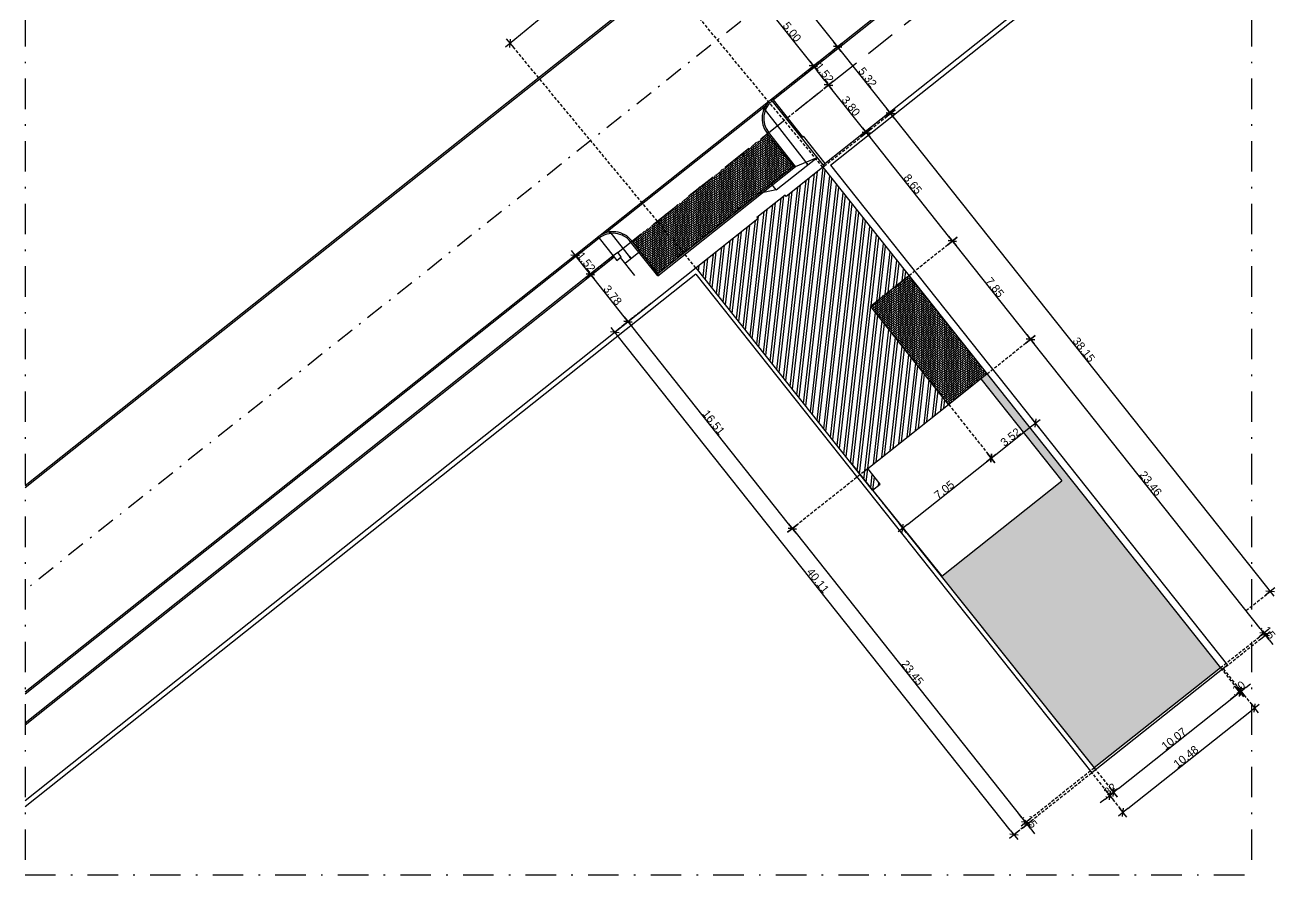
# Model space of a CAD drawing. Header units: millimetres. Extents: x 1974 to 2225, y 1614 to 1800.
# Drawn here: x 2147.1 to 2225.4, y 1691.6 to 1744.7 of the extents above; entities that cross this region are included whole.
import ezdxf

# ---------------------------------------------------------------- set-up
doc = ezdxf.new("R2010")
doc.units = ezdxf.units.MM
doc.header["$LTSCALE"] = 0.03
doc.header["$PDMODE"] = 34
doc.linetypes.add('DASHDOT', pattern=[25.4, 12.7, -6.35, 0, -6.35])
doc.linetypes.add('HIDDEN', pattern=[9.525, 6.35, -3.175])
for name, color, linetype in [('COTA', 250, 'Continuous'), ('PL1', 1, 'Continuous'), ('PL2', 2, 'Continuous'), ('PL250', 250, 'Continuous'), ('PL251', 251, 'Continuous'), ('PL5', 5, 'Continuous'), ('Projeção', 250, 'HIDDEN'), ('Vegetação', 84, 'Continuous')]:
    doc.layers.add(name, color=color, linetype=linetype)
doc.styles.get("Standard").update_dxf_attribs({"font": 'arial.ttf'})
doc.dimstyles.new('TICK01', dxfattribs={"dimscale": 0, "dimtxt": 2, "dimasz": 1.5, "dimexe": 0.18, "dimexo": 0.06, "dimgap": 0.09, "dimtad": 1, "dimzin": 4, "dimdsep": 46, "dimtxsty": 'Standard', "dimblk": 'TICK1', "dimcen": 0.09, "dimclrd": 256, "dimclre": 256, "dimclrt": 4, "dimaunit": 1, "dimadec": 0, "dimazin": 0, "dimtfac": 1, "dimtix": 1, "dimtmove": 2, "dimatfit": 3, "dimldrblk": 'TICK1', "dimfxl": 1, "dimtolj": 1, "dimtzin": 12, "dimarcsym": 0})

# ---------------------------------------------------------------- blocks, each defined once
blk = doc.blocks.new('TICK1')
for p, q in [((-1, 0), (1, 0)), ((0.5, 0.5), (-0.5, -0.5)), ((0, 1), (0, -1))]:
    blk.add_line(p, q)
blk = doc.blocks.new('*D490')
at = {"layer": 'COTA', "lineweight": -2, "transparency": 16777216}
for p, q in [((2224.312, 1706.968), (2224.079, 1707.262)), ((2224.639, 1706.557), (2224.545, 1706.675)), ((2224.872, 1706.264), (2225.105, 1705.97))]:
    blk.add_line(p, q, dxfattribs=at)
at = {"layer": 'COTA', "linetype": 'HIDDEN', "lineweight": -2, "transparency": 16777216}
for p, q in [((2221.838, 1704.525), (2224.581, 1706.703)), ((2221.932, 1704.407), (2224.674, 1706.585))]:
    blk.add_line(p, q, dxfattribs=at)
at = {"layer": 'DEFPOINTS', "color": 0, "transparency": 16777216}
for p in [(2224.545, 1706.675), (2221.827, 1704.516), (2221.92, 1704.398)]:
    blk.add_point(p, dxfattribs=at)
at = {"layer": 'COTA', "lineweight": -2, "transparency": 16777216, "xscale": 0.3750000029657262, "yscale": 0.3750000029657262, "zscale": 0.3750000029657262}
for p, rotation in [((2224.545, 1706.675), 308.4576891058337), ((2224.639, 1706.557), 128.4576891058337)]:
    blk.add_blockref('TICK1', p, dxfattribs=dict(at, rotation=rotation))
at = {"layer": 'COTA', "color": 4, "transparency": 16777216, "insert": (2224.809, 1706.789), "char_height": 0.5, "attachment_point": 5, "rotation": 308.45769}
blk.add_mtext('\\A1;.15', dxfattribs=at)
blk = doc.blocks.new('*D491')
at = {"layer": 'COTA', "linetype": 'HIDDEN', "lineweight": -2, "transparency": 16777216}
for p, q in [((2207.251, 1722.892), (2209.993, 1725.07)), ((2221.838, 1704.525), (2224.581, 1706.703))]:
    blk.add_line(p, q, dxfattribs=at)
at = {"layer": 'COTA', "lineweight": -2, "transparency": 16777216}
blk.add_line((2224.312, 1706.968), (2210.191, 1724.748), dxfattribs=at)
at = {"layer": 'DEFPOINTS', "color": 0, "transparency": 16777216}
for p in [(2209.957, 1725.042), (2207.239, 1722.883), (2221.827, 1704.516)]:
    blk.add_point(p, dxfattribs=at)
at = {"layer": 'COTA', "lineweight": -2, "transparency": 16777216, "xscale": 0.3750000029657262, "yscale": 0.3750000029657262, "zscale": 0.3750000029657262}
for p, rotation in [((2209.957, 1725.042), 128.4576891058337), ((2224.545, 1706.675), 308.4576891058337)]:
    blk.add_blockref('TICK1', p, dxfattribs=dict(at, rotation=rotation))
at = {"layer": 'COTA', "color": 4, "transparency": 16777216, "insert": (2217.469, 1716.031), "char_height": 0.5, "attachment_point": 5, "rotation": 308.45769}
blk.add_mtext('\\A1;23.46', dxfattribs=at)
blk = doc.blocks.new('*D492')
at = {"layer": 'COTA', "linetype": 'HIDDEN', "lineweight": -2, "transparency": 16777216}
for p, q in [((2202.371, 1729.036), (2205.113, 1731.214)), ((2207.251, 1722.892), (2209.993, 1725.07))]:
    blk.add_line(p, q, dxfattribs=at)
at = {"layer": 'COTA', "lineweight": -2, "transparency": 16777216}
blk.add_line((2209.724, 1725.336), (2205.311, 1730.892), dxfattribs=at)
at = {"layer": 'DEFPOINTS', "color": 0, "transparency": 16777216}
for p in [(2205.078, 1731.186), (2202.359, 1729.027), (2207.239, 1722.883)]:
    blk.add_point(p, dxfattribs=at)
at = {"layer": 'COTA', "lineweight": -2, "transparency": 16777216, "xscale": 0.3750000029657262, "yscale": 0.3750000029657262, "zscale": 0.3750000029657262}
for p, rotation in [((2205.078, 1731.186), 128.4576891058337), ((2209.957, 1725.042), 308.4576891058337)]:
    blk.add_blockref('TICK1', p, dxfattribs=dict(at, rotation=rotation))
at = {"layer": 'COTA', "color": 4, "transparency": 16777216, "insert": (2207.735, 1728.287), "char_height": 0.5, "attachment_point": 5, "rotation": 308.45769}
blk.add_mtext('\\A1;7.85', dxfattribs=at)
blk = doc.blocks.new('*D493')
at = {"layer": 'COTA', "linetype": 'HIDDEN', "lineweight": -2, "transparency": 16777216}
for p, q in [((2197.071, 1735.868), (2199.736, 1737.984)), ((2202.371, 1729.036), (2205.113, 1731.214))]:
    blk.add_line(p, q, dxfattribs=at)
at = {"layer": 'COTA', "lineweight": -2, "transparency": 16777216}
blk.add_line((2204.845, 1731.48), (2199.934, 1737.663), dxfattribs=at)
at = {"layer": 'DEFPOINTS', "color": 0, "transparency": 16777216}
for p in [(2199.701, 1737.956), (2197.059, 1735.859), (2202.359, 1729.027)]:
    blk.add_point(p, dxfattribs=at)
at = {"layer": 'COTA', "lineweight": -2, "transparency": 16777216, "xscale": 0.3750000029657262, "yscale": 0.3750000029657262, "zscale": 0.3750000029657262}
for p, rotation in [((2199.701, 1737.956), 128.4576891058337), ((2205.078, 1731.186), 308.4576891058337)]:
    blk.add_blockref('TICK1', p, dxfattribs=dict(at, rotation=rotation))
at = {"layer": 'COTA', "color": 4, "transparency": 16777216, "insert": (2202.607, 1734.744), "char_height": 0.5, "attachment_point": 5, "rotation": 308.45769}
blk.add_mtext('\\A1;8.65', dxfattribs=at)
blk = doc.blocks.new('*D494')
at = {"layer": 'COTA', "linetype": 'HIDDEN', "lineweight": -2, "transparency": 16777216}
for p, q in [((2194.788, 1738.904), (2197.374, 1740.958)), ((2197.071, 1735.868), (2199.736, 1737.984))]:
    blk.add_line(p, q, dxfattribs=at)
at = {"layer": 'COTA', "lineweight": -2, "transparency": 16777216}
blk.add_line((2199.467, 1738.25), (2197.572, 1740.636), dxfattribs=at)
at = {"layer": 'DEFPOINTS', "color": 0, "transparency": 16777216}
for p in [(2197.339, 1740.93), (2194.776, 1738.894), (2197.059, 1735.859)]:
    blk.add_point(p, dxfattribs=at)
at = {"layer": 'COTA', "lineweight": -2, "transparency": 16777216, "xscale": 0.3750000029657262, "yscale": 0.3750000029657262, "zscale": 0.3750000029657262}
for p, rotation in [((2197.339, 1740.93), 128.4576891058337), ((2199.701, 1737.956), 308.4576891058337)]:
    blk.add_blockref('TICK1', p, dxfattribs=dict(at, rotation=rotation))
at = {"layer": 'COTA', "color": 4, "transparency": 16777216, "insert": (2198.737, 1739.616), "char_height": 0.5, "attachment_point": 5, "rotation": 308.45769}
blk.add_mtext('\\A1;3.80', dxfattribs=at)
blk = doc.blocks.new('*D495')
at = {"layer": 'COTA', "linetype": 'HIDDEN', "lineweight": -2, "transparency": 16777216}
for p, q in [((2193.764, 1740.032), (2196.428, 1742.149)), ((2194.788, 1738.904), (2197.374, 1740.958))]:
    blk.add_line(p, q, dxfattribs=at)
at = {"layer": 'COTA', "lineweight": -2, "transparency": 16777216}
blk.add_line((2197.106, 1741.223), (2196.626, 1741.827), dxfattribs=at)
at = {"layer": 'DEFPOINTS', "color": 0, "transparency": 16777216}
for p in [(2196.393, 1742.121), (2193.752, 1740.023), (2194.776, 1738.894)]:
    blk.add_point(p, dxfattribs=at)
at = {"layer": 'COTA', "lineweight": -2, "transparency": 16777216, "xscale": 0.3750000029657262, "yscale": 0.3750000029657262, "zscale": 0.3750000029657262}
for p, rotation in [((2196.393, 1742.121), 128.4576891058337), ((2197.339, 1740.93), 308.4576891058337)]:
    blk.add_blockref('TICK1', p, dxfattribs=dict(at, rotation=rotation))
at = {"layer": 'COTA', "color": 4, "transparency": 16777216, "insert": (2197.084, 1741.698), "char_height": 0.5, "attachment_point": 5, "rotation": 308.45769}
blk.add_mtext('\\A1;1.52', dxfattribs=at)
blk = doc.blocks.new('*D496')
at = {"layer": 'COTA', "linetype": 'HIDDEN', "lineweight": -2, "transparency": 16777216}
for p, q in [((2193.295, 1746.045), (2193.319, 1746.064)), ((2193.764, 1740.032), (2196.428, 1742.149))]:
    blk.add_line(p, q, dxfattribs=at)
at = {"layer": 'COTA', "lineweight": -2, "transparency": 16777216}
blk.add_line((2196.16, 1742.414), (2193.517, 1745.742), dxfattribs=at)
at = {"layer": 'DEFPOINTS', "color": 0, "transparency": 16777216}
for p in [(2193.283, 1746.036), (2193.283, 1746.036), (2193.752, 1740.023)]:
    blk.add_point(p, dxfattribs=at)
at = {"layer": 'COTA', "lineweight": -2, "transparency": 16777216, "xscale": 0.3750000029657262, "yscale": 0.3750000029657262, "zscale": 0.3750000029657262}
for p, rotation in [((2193.283, 1746.036), 128.4576891058337), ((2196.393, 1742.121), 308.4576891058337)]:
    blk.add_blockref('TICK1', p, dxfattribs=dict(at, rotation=rotation))
at = {"layer": 'COTA', "color": 4, "transparency": 16777216, "insert": (2195.056, 1744.251), "char_height": 0.5, "attachment_point": 5, "rotation": 308.45769}
blk.add_mtext('\\A1;5.00', dxfattribs=at)
blk = doc.blocks.new('*D504')
at = {"layer": 'COTA', "linetype": 'HIDDEN', "lineweight": -2, "transparency": 16777216}
for p, q in [((2190.197, 1749.97), (2191.72, 1751.179)), ((2196.405, 1742.13), (2197.939, 1743.348))]:
    blk.add_line(p, q, dxfattribs=at)
at = {"layer": 'COTA', "lineweight": -2, "transparency": 16777216}
blk.add_line((2191.918, 1750.858), (2197.671, 1743.614), dxfattribs=at)
at = {"layer": 'DEFPOINTS', "color": 0, "transparency": 16777216}
for p in [(2190.185, 1749.961), (2197.904, 1743.32), (2196.393, 1742.121)]:
    blk.add_point(p, dxfattribs=at)
at = {"layer": 'COTA', "lineweight": -2, "transparency": 16777216, "xscale": 0.3750000029657262, "yscale": 0.3750000029657262, "zscale": 0.3750000029657262}
for p, rotation in [((2191.684, 1751.151), 128.4576891058345), ((2197.904, 1743.32), 308.4576891058345)]:
    blk.add_blockref('TICK1', p, dxfattribs=dict(at, rotation=rotation))
at = {"layer": 'COTA', "color": 4, "transparency": 16777216, "insert": (2195.012, 1747.409), "char_height": 0.5, "attachment_point": 5, "rotation": 308.45769}
blk.add_mtext('\\A1;10.00', dxfattribs=at)
blk = doc.blocks.new('*D505')
at = {"layer": 'COTA', "linetype": 'HIDDEN', "lineweight": -2, "transparency": 16777216}
for p, q in [((2196.405, 1742.13), (2197.939, 1743.348)), ((2199.712, 1737.966), (2201.246, 1739.184))]:
    blk.add_line(p, q, dxfattribs=at)
at = {"layer": 'COTA', "lineweight": -2, "transparency": 16777216}
blk.add_line((2198.137, 1743.027), (2200.978, 1739.45), dxfattribs=at)
at = {"layer": 'DEFPOINTS', "color": 0, "transparency": 16777216}
for p in [(2196.393, 1742.121), (2201.211, 1739.156), (2199.701, 1737.956)]:
    blk.add_point(p, dxfattribs=at)
at = {"layer": 'COTA', "lineweight": -2, "transparency": 16777216, "xscale": 0.3750000029657262, "yscale": 0.3750000029657262, "zscale": 0.3750000029657262}
for p, rotation in [((2197.904, 1743.32), 128.4576891058345), ((2201.211, 1739.156), 308.4576891058345)]:
    blk.add_blockref('TICK1', p, dxfattribs=dict(at, rotation=rotation))
at = {"layer": 'COTA', "color": 4, "transparency": 16777216, "insert": (2199.775, 1741.411), "char_height": 0.5, "attachment_point": 5, "rotation": 308.45769}
blk.add_mtext('\\A1;5.32', dxfattribs=at)
blk = doc.blocks.new('*D506')
at = {"layer": 'COTA', "linetype": 'HIDDEN', "lineweight": -2, "transparency": 16777216}
for p, q in [((2199.712, 1737.966), (2201.246, 1739.184)), ((2223.439, 1708.092), (2224.973, 1709.31))]:
    blk.add_line(p, q, dxfattribs=at)
at = {"layer": 'COTA', "lineweight": -2, "transparency": 16777216}
blk.add_line((2201.444, 1738.862), (2224.705, 1709.576), dxfattribs=at)
at = {"layer": 'DEFPOINTS', "color": 0, "transparency": 16777216}
for p in [(2199.701, 1737.956), (2224.938, 1709.282), (2223.427, 1708.082)]:
    blk.add_point(p, dxfattribs=at)
at = {"layer": 'COTA', "lineweight": -2, "transparency": 16777216, "xscale": 0.3750000029657262, "yscale": 0.3750000029657262, "zscale": 0.3750000029657262}
for p, rotation in [((2201.211, 1739.156), 128.4576891058345), ((2224.938, 1709.282), 308.4576891058345)]:
    blk.add_blockref('TICK1', p, dxfattribs=dict(at, rotation=rotation))
at = {"layer": 'COTA', "color": 4, "transparency": 16777216, "insert": (2213.292, 1724.392), "char_height": 0.5, "attachment_point": 5, "rotation": 308.45769}
blk.add_mtext('\\A1;38.15', dxfattribs=at)
blk = doc.blocks.new('*D521')
at = {"layer": 'COTA', "lineweight": -2, "transparency": 16777216}
blk.add_line((2189.595, 1753.591), (2185.528, 1750.226), dxfattribs=at)
at = {"layer": 'COTA', "linetype": 'HIDDEN', "lineweight": -2, "transparency": 16777216}
for p, q in [((2189.874, 1753.841), (2189.855, 1753.865)), ((2196.985, 1735.793), (2185.21, 1750.021))]:
    blk.add_line(p, q, dxfattribs=at)
at = {"layer": 'DEFPOINTS', "color": 0, "transparency": 16777216}
for p in [(2189.883, 1753.83), (2185.239, 1749.986), (2196.995, 1735.781)]:
    blk.add_point(p, dxfattribs=at)
at = {"layer": 'COTA', "lineweight": -2, "transparency": 16777216, "xscale": 0.3750000029657262, "yscale": 0.3750000029657262, "zscale": 0.3750000029657262}
for p, rotation in [((2189.883, 1753.83), 39.60928939377639), ((2185.239, 1749.986), 219.6092893937764)]:
    blk.add_blockref('TICK1', p, dxfattribs=dict(at, rotation=rotation))
at = {"layer": 'COTA', "color": 4, "transparency": 16777216, "insert": (2187.384, 1752.122), "char_height": 0.5, "attachment_point": 5, "rotation": 39.60929}
blk.add_mtext('\\A1;6.03', dxfattribs=at)
blk = doc.blocks.new('*D522')
at = {"layer": 'COTA', "lineweight": -2, "transparency": 16777216}
blk.add_line((2184.95, 1749.747), (2177.734, 1743.776), dxfattribs=at)
at = {"layer": 'COTA', "linetype": 'HIDDEN', "lineweight": -2, "transparency": 16777216}
for p, q in [((2196.985, 1735.793), (2185.21, 1750.021)), ((2189.048, 1729.515), (2177.416, 1743.571))]:
    blk.add_line(p, q, dxfattribs=at)
at = {"layer": 'DEFPOINTS', "color": 0, "transparency": 16777216}
for p in [(2177.445, 1743.537), (2196.995, 1735.781), (2189.058, 1729.504)]:
    blk.add_point(p, dxfattribs=at)
at = {"layer": 'COTA', "lineweight": -2, "transparency": 16777216, "xscale": 0.3750000029657262, "yscale": 0.3750000029657262, "zscale": 0.3750000029657262}
for p, rotation in [((2185.239, 1749.986), 39.60928939377639), ((2177.445, 1743.537), 219.6092893937764)]:
    blk.add_blockref('TICK1', p, dxfattribs=dict(at, rotation=rotation))
at = {"layer": 'COTA', "color": 4, "transparency": 16777216, "insert": (2181.165, 1746.976), "char_height": 0.5, "attachment_point": 5, "rotation": 39.60929}
blk.add_mtext('\\A1;10.12', dxfattribs=at)
blk = doc.blocks.new('*D523')
at = {"layer": 'COTA', "linetype": 'HIDDEN', "lineweight": -2, "transparency": 16777216}
for p, q in [((2186.228, 1727.275), (2184.77, 1726.118)), ((2199.778, 1716.948), (2195.041, 1713.186))]:
    blk.add_line(p, q, dxfattribs=at)
at = {"layer": 'COTA', "lineweight": -2, "transparency": 16777216}
blk.add_line((2194.843, 1713.507), (2185.039, 1725.852), dxfattribs=at)
at = {"layer": 'DEFPOINTS', "color": 0, "transparency": 16777216}
for p in [(2186.24, 1727.284), (2184.806, 1726.146), (2199.789, 1716.957)]:
    blk.add_point(p, dxfattribs=at)
at = {"layer": 'COTA', "lineweight": -2, "transparency": 16777216, "xscale": 0.3750000029657262, "yscale": 0.3750000029657262, "zscale": 0.3750000029657262}
for p, rotation in [((2184.806, 1726.146), 128.4576891059418), ((2195.076, 1713.214), 308.4576891059418)]:
    blk.add_blockref('TICK1', p, dxfattribs=dict(at, rotation=rotation))
at = {"layer": 'COTA', "color": 4, "transparency": 16777216, "insert": (2190.159, 1719.852), "char_height": 0.5, "attachment_point": 5, "rotation": 308.45769}
blk.add_mtext('\\A1;16.51', dxfattribs=at)
blk = doc.blocks.new('*D524')
at = {"layer": 'COTA', "linetype": 'HIDDEN', "lineweight": -2, "transparency": 16777216}
for p, q in [((2183.876, 1730.237), (2182.418, 1729.079)), ((2186.228, 1727.275), (2184.77, 1726.118))]:
    blk.add_line(p, q, dxfattribs=at)
at = {"layer": 'COTA', "lineweight": -2, "transparency": 16777216}
blk.add_line((2184.572, 1726.439), (2182.687, 1728.813), dxfattribs=at)
at = {"layer": 'DEFPOINTS', "color": 0, "transparency": 16777216}
for p in [(2183.888, 1730.246), (2182.453, 1729.107), (2186.24, 1727.284)]:
    blk.add_point(p, dxfattribs=at)
at = {"layer": 'COTA', "lineweight": -2, "transparency": 16777216, "xscale": 0.3750000029657262, "yscale": 0.3750000029657262, "zscale": 0.3750000029657262}
for p, rotation in [((2182.453, 1729.107), 128.4576891059418), ((2184.806, 1726.146), 308.4576891059418)]:
    blk.add_blockref('TICK1', p, dxfattribs=dict(at, rotation=rotation))
at = {"layer": 'COTA', "color": 4, "transparency": 16777216, "insert": (2183.847, 1727.799), "char_height": 0.5, "attachment_point": 5, "rotation": 308.45769}
blk.add_mtext('\\A1;3.78', dxfattribs=at)
blk = doc.blocks.new('*D525')
at = {"layer": 'COTA', "linetype": 'HIDDEN', "lineweight": -2, "transparency": 16777216}
for p, q in [((2181.496, 1730.289), (2181.472, 1730.27)), ((2183.876, 1730.237), (2182.418, 1729.079))]:
    blk.add_line(p, q, dxfattribs=at)
at = {"layer": 'COTA', "lineweight": -2, "transparency": 16777216}
blk.add_line((2182.22, 1729.401), (2181.741, 1730.004), dxfattribs=at)
at = {"layer": 'DEFPOINTS', "color": 0, "transparency": 16777216}
for p in [(2181.508, 1730.298), (2181.508, 1730.298), (2183.888, 1730.246)]:
    blk.add_point(p, dxfattribs=at)
at = {"layer": 'COTA', "lineweight": -2, "transparency": 16777216, "xscale": 0.3750000029657262, "yscale": 0.3750000029657262, "zscale": 0.3750000029657262}
for p, rotation in [((2181.508, 1730.298), 128.4576891059418), ((2182.453, 1729.107), 308.4576891059418)]:
    blk.add_blockref('TICK1', p, dxfattribs=dict(at, rotation=rotation))
at = {"layer": 'COTA', "color": 4, "transparency": 16777216, "insert": (2182.198, 1729.875), "char_height": 0.5, "attachment_point": 5, "rotation": 308.45769}
blk.add_mtext('\\A1;1.52', dxfattribs=at)
blk = doc.blocks.new('*D526')
at = {"layer": 'COTA', "linetype": 'HIDDEN', "lineweight": -2, "transparency": 16777216}
for p, q in [((2213.705, 1698.046), (2214.938, 1696.499)), ((2213.954, 1698.244), (2215.186, 1696.698))]:
    blk.add_line(p, q, dxfattribs=at)
at = {"layer": 'COTA', "lineweight": -2, "transparency": 16777216}
for p, q in [((2215.452, 1696.966), (2215.745, 1697.2)), ((2214.616, 1696.301), (2214.323, 1696.067)), ((2214.91, 1696.535), (2215.158, 1696.733))]:
    blk.add_line(p, q, dxfattribs=at)
at = {"layer": 'DEFPOINTS', "color": 0, "transparency": 16777216}
for p in [(2213.696, 1698.058), (2213.945, 1698.256), (2215.158, 1696.733)]:
    blk.add_point(p, dxfattribs=at)
at = {"layer": 'COTA', "lineweight": -2, "transparency": 16777216, "xscale": 0.3750000029657262, "yscale": 0.3750000029657262, "zscale": 0.3750000029657262}
for p, rotation in [((2214.91, 1696.535), 38.5383754884271), ((2215.158, 1696.733), 218.5383754884271)]:
    blk.add_blockref('TICK1', p, dxfattribs=dict(at, rotation=rotation))
at = {"layer": 'COTA', "color": 4, "transparency": 16777216, "insert": (2214.861, 1696.851), "char_height": 0.5, "attachment_point": 5, "rotation": 38.53838}
blk.add_mtext('\\A1;.32', dxfattribs=at)
blk = doc.blocks.new('*D527')
at = {"layer": 'COTA', "linetype": 'HIDDEN', "lineweight": -2, "transparency": 16777216}
for p, q in [((2221.836, 1704.504), (2223.066, 1702.955)), ((2213.954, 1698.244), (2215.184, 1696.696))]:
    blk.add_line(p, q, dxfattribs=at)
at = {"layer": 'COTA', "lineweight": -2, "transparency": 16777216}
blk.add_line((2215.45, 1696.964), (2222.744, 1702.757), dxfattribs=at)
at = {"layer": 'DEFPOINTS', "color": 0, "transparency": 16777216}
for p in [(2221.827, 1704.516), (2223.038, 1702.991), (2213.945, 1698.256)]:
    blk.add_point(p, dxfattribs=at)
at = {"layer": 'COTA', "lineweight": -2, "transparency": 16777216, "xscale": 0.3750000029657262, "yscale": 0.3750000029657262, "zscale": 0.3750000029657262}
for p, rotation in [((2223.038, 1702.991), 38.45768910592132), ((2215.156, 1696.731), 218.4576891059213)]:
    blk.add_blockref('TICK1', p, dxfattribs=dict(at, rotation=rotation))
at = {"layer": 'COTA', "color": 4, "transparency": 16777216, "insert": (2218.924, 1700.078), "char_height": 0.5, "attachment_point": 5, "rotation": 38.45769}
blk.add_mtext('\\A1;10.07', dxfattribs=at)
blk = doc.blocks.new('*D528')
at = {"layer": 'COTA', "linetype": 'HIDDEN', "lineweight": -2, "transparency": 16777216}
for p, q in [((2221.836, 1704.504), (2223.066, 1702.955)), ((2222.007, 1704.448), (2223.143, 1703.017))]:
    blk.add_line(p, q, dxfattribs=at)
at = {"layer": 'COTA', "lineweight": -2, "transparency": 16777216}
for p, q in [((2223.409, 1703.285), (2223.703, 1703.519)), ((2222.744, 1702.757), (2222.451, 1702.524)), ((2223.038, 1702.991), (2223.115, 1703.052))]:
    blk.add_line(p, q, dxfattribs=at)
at = {"layer": 'DEFPOINTS', "color": 0, "transparency": 16777216}
for p in [(2221.827, 1704.516), (2221.998, 1704.46), (2223.115, 1703.052)]:
    blk.add_point(p, dxfattribs=at)
at = {"layer": 'COTA', "lineweight": -2, "transparency": 16777216, "xscale": 0.3750000029657262, "yscale": 0.3750000029657262, "zscale": 0.3750000029657262}
for p, rotation in [((2223.038, 1702.991), 38.45768910592135), ((2223.115, 1703.052), 218.4576891059214)]:
    blk.add_blockref('TICK1', p, dxfattribs=dict(at, rotation=rotation))
at = {"layer": 'COTA', "color": 4, "transparency": 16777216, "insert": (2222.904, 1703.239), "char_height": 0.5, "attachment_point": 5, "rotation": 38.45769}
blk.add_mtext('\\A1;.10', dxfattribs=at)
blk = doc.blocks.new('*D529')
at = {"layer": 'COTA', "linetype": 'HIDDEN', "lineweight": -2, "transparency": 16777216}
for p, q in [((2223.125, 1703.04), (2223.979, 1701.965)), ((2214.917, 1696.521), (2215.771, 1695.446))]:
    blk.add_line(p, q, dxfattribs=at)
at = {"layer": 'COTA', "lineweight": -2, "transparency": 16777216}
blk.add_line((2216.037, 1695.714), (2223.657, 1701.767), dxfattribs=at)
at = {"layer": 'DEFPOINTS', "color": 0, "transparency": 16777216}
for p in [(2223.115, 1703.052), (2223.951, 1702), (2214.907, 1696.533)]:
    blk.add_point(p, dxfattribs=at)
at = {"layer": 'COTA', "lineweight": -2, "transparency": 16777216, "xscale": 0.3750000029657262, "yscale": 0.3750000029657262, "zscale": 0.3750000029657262}
for p, rotation in [((2223.951, 1702), 38.45768910592703), ((2215.743, 1695.481), 218.457689105927)]:
    blk.add_blockref('TICK1', p, dxfattribs=dict(at, rotation=rotation))
at = {"layer": 'COTA', "color": 4, "transparency": 16777216, "insert": (2219.674, 1698.958), "char_height": 0.5, "attachment_point": 5, "rotation": 38.45769}
blk.add_mtext('\\A1;10.48', dxfattribs=at)
blk = doc.blocks.new('*D530')
at = {"layer": 'COTA', "linetype": 'HIDDEN', "lineweight": -2, "transparency": 16777216}
for p, q in [((2204.847, 1720.964), (2207.53, 1717.581)), ((2200.102, 1715.599), (2202.006, 1713.198))]:
    blk.add_line(p, q, dxfattribs=at)
at = {"layer": 'COTA', "lineweight": -2, "transparency": 16777216}
blk.add_line((2202.272, 1713.466), (2207.209, 1717.383), dxfattribs=at)
at = {"layer": 'DEFPOINTS', "color": 0, "transparency": 16777216}
for p in [(2204.837, 1720.975), (2207.502, 1717.616), (2200.092, 1715.611)]:
    blk.add_point(p, dxfattribs=at)
at = {"layer": 'COTA', "lineweight": -2, "transparency": 16777216, "xscale": 0.3750000029657262, "yscale": 0.3750000029657262, "zscale": 0.3750000029657262}
for p, rotation in [((2207.502, 1717.616), 38.42660997440985), ((2201.978, 1713.233), 218.4266099744098)]:
    blk.add_blockref('TICK1', p, dxfattribs=dict(at, rotation=rotation))
at = {"layer": 'COTA', "color": 4, "transparency": 16777216, "insert": (2204.568, 1715.642), "char_height": 0.5, "attachment_point": 5, "rotation": 38.42661}
blk.add_mtext('\\A1;7.05', dxfattribs=at)
blk = doc.blocks.new('*D531')
at = {"layer": 'COTA', "linetype": 'HIDDEN', "lineweight": -2, "transparency": 16777216}
for p, q in [((2204.847, 1720.964), (2207.53, 1717.581)), ((2209.877, 1720.289), (2210.29, 1719.77))]:
    blk.add_line(p, q, dxfattribs=at)
at = {"layer": 'COTA', "lineweight": -2, "transparency": 16777216}
blk.add_line((2207.796, 1717.849), (2209.968, 1719.572), dxfattribs=at)
at = {"layer": 'DEFPOINTS', "color": 0, "transparency": 16777216}
for p in [(2204.837, 1720.975), (2209.868, 1720.301), (2210.262, 1719.805)]:
    blk.add_point(p, dxfattribs=at)
at = {"layer": 'COTA', "lineweight": -2, "transparency": 16777216, "xscale": 0.3750000029657262, "yscale": 0.3750000029657262, "zscale": 0.3750000029657262}
for p, rotation in [((2210.262, 1719.805), 38.42660997440985), ((2207.502, 1717.616), 218.4266099744098)]:
    blk.add_blockref('TICK1', p, dxfattribs=dict(at, rotation=rotation))
at = {"layer": 'COTA', "color": 4, "transparency": 16777216, "insert": (2208.709, 1718.928), "char_height": 0.5, "attachment_point": 5, "rotation": 38.42661}
blk.add_mtext('\\A1;3.52', dxfattribs=at)
blk = doc.blocks.new('*D534')
at = {"layer": 'COTA', "linetype": 'HIDDEN', "lineweight": -2, "transparency": 16777216}
for p, q in [((2199.778, 1716.948), (2195.041, 1713.186)), ((2213.933, 1698.246), (2209.625, 1694.824))]:
    blk.add_line(p, q, dxfattribs=at)
at = {"layer": 'COTA', "lineweight": -2, "transparency": 16777216}
blk.add_line((2195.31, 1712.92), (2209.427, 1695.146), dxfattribs=at)
at = {"layer": 'DEFPOINTS', "color": 0, "transparency": 16777216}
for p in [(2199.789, 1716.957), (2213.945, 1698.256), (2209.66, 1694.852)]:
    blk.add_point(p, dxfattribs=at)
at = {"layer": 'COTA', "lineweight": -2, "transparency": 16777216, "xscale": 0.3750000029657262, "yscale": 0.3750000029657262, "zscale": 0.3750000029657262}
for p, rotation in [((2195.076, 1713.214), 128.4576891059418), ((2209.66, 1694.852), 308.4576891059418)]:
    blk.add_blockref('TICK1', p, dxfattribs=dict(at, rotation=rotation))
at = {"layer": 'COTA', "color": 4, "transparency": 16777216, "insert": (2202.586, 1704.206), "char_height": 0.5, "attachment_point": 5, "rotation": 308.45769}
blk.add_mtext('\\A1;23.45', dxfattribs=at)
blk = doc.blocks.new('*D535')
at = {"layer": 'COTA', "linetype": 'HIDDEN', "lineweight": -2, "transparency": 16777216}
for p, q in [((2213.933, 1698.246), (2209.625, 1694.824)), ((2213.778, 1697.931), (2209.718, 1694.707))]:
    blk.add_line(p, q, dxfattribs=at)
at = {"layer": 'COTA', "lineweight": -2, "transparency": 16777216}
for p, q in [((2209.427, 1695.146), (2209.193, 1695.44)), ((2209.66, 1694.852), (2209.753, 1694.735)), ((2209.986, 1694.441), (2210.219, 1694.147))]:
    blk.add_line(p, q, dxfattribs=at)
at = {"layer": 'DEFPOINTS', "color": 0, "transparency": 16777216}
for p in [(2213.789, 1697.941), (2213.945, 1698.256), (2209.753, 1694.735)]:
    blk.add_point(p, dxfattribs=at)
at = {"layer": 'COTA', "lineweight": -2, "transparency": 16777216, "xscale": 0.3750000029657262, "yscale": 0.3750000029657262, "zscale": 0.3750000029657262}
for p, rotation in [((2209.66, 1694.852), 308.4576891059418), ((2209.753, 1694.735), 128.4576891059418)]:
    blk.add_blockref('TICK1', p, dxfattribs=dict(at, rotation=rotation))
at = {"layer": 'COTA', "color": 4, "transparency": 16777216, "insert": (2209.924, 1694.966), "char_height": 0.5, "attachment_point": 5, "rotation": 308.45769}
blk.add_mtext('\\A1;.15', dxfattribs=at)
blk = doc.blocks.new('*D536')
at = {"layer": 'COTA', "linetype": 'HIDDEN', "lineweight": -2, "transparency": 16777216}
for p, q in [((2184.794, 1726.136), (2183.949, 1725.465)), ((2209.741, 1694.725), (2208.896, 1694.054))]:
    blk.add_line(p, q, dxfattribs=at)
at = {"layer": 'COTA', "lineweight": -2, "transparency": 16777216}
blk.add_line((2208.698, 1694.376), (2184.218, 1725.2), dxfattribs=at)
at = {"layer": 'DEFPOINTS', "color": 0, "transparency": 16777216}
for p in [(2184.806, 1726.146), (2183.984, 1725.493), (2209.753, 1694.735)]:
    blk.add_point(p, dxfattribs=at)
at = {"layer": 'COTA', "lineweight": -2, "transparency": 16777216, "xscale": 0.3750000029657262, "yscale": 0.3750000029657262, "zscale": 0.3750000029657262}
for p, rotation in [((2183.984, 1725.493), 128.4576891059517), ((2208.932, 1694.082), 308.4576891059517)]:
    blk.add_blockref('TICK1', p, dxfattribs=dict(at, rotation=rotation))
at = {"layer": 'COTA', "color": 4, "transparency": 16777216, "insert": (2196.676, 1709.961), "char_height": 0.5, "attachment_point": 5, "rotation": 308.45769}
blk.add_mtext('\\A1;40.11', dxfattribs=at)

msp = doc.modelspace()

# ---------------------------------------------------------------- hatches: boundary and pattern name
at = {"layer": 'PL251'}
h = msp.add_hatch(dxfattribs=at)
h.set_pattern_fill('AR-HBONE', color=256, scale=0.001)
h.paths.add_polyline_path([(2195.139, 1735.865), (2193.523, 1737.899), (2185.062, 1731.179), (2186.677, 1729.145)])
h = msp.add_hatch(dxfattribs=at)
h.set_pattern_fill('ANSI32', color=256, scale=0.05, angle=-141.54231)
h.set_pattern_definition([(263.45769, (2940.0883, 4401.78186), (0.473148654, -0.05426245), []), (263.45769, (2939.9125, 4401.64223), (0.473148654, -0.05426245), [])])
h.paths.add_polyline_path([(2198.665, 1717.408), (2200.092, 1715.611), (2200.562, 1715.984), (2199.785, 1716.963), (2204.837, 1720.975), (2199.958, 1727.119), (2202.359, 1729.027), (2196.982, 1735.797), (2194.685, 1733.973), (2194.623, 1734.051), (2192.852, 1732.645), (2192.915, 1732.567), (2189.058, 1729.504)])
h = msp.add_hatch(dxfattribs=at)
h.set_pattern_fill('AR-HBONE', color=256, scale=0.001)
h.paths.add_polyline_path([(2202.359, 1729.027), (2199.958, 1727.119), (2204.837, 1720.975), (2207.239, 1722.883)])
at = {"layer": 'Vegetação'}
h = msp.add_hatch(dxfattribs=at)
h.set_pattern_fill('AR-CONC', color=256, scale=0.0015)
h.paths.add_polyline_path([(2207.239, 1722.883), (2206.847, 1722.572), (2211.916, 1716.19), (2204.397, 1710.218), (2213.945, 1698.256), (2221.827, 1704.516)])

# ---------------------------------------------------------------- linework, layer by layer
at = {"color": 5, "linetype": 'DASHDOT', "ltscale": 5}
for p, q in [((2147.127, 1799.984), (2147.127, 1691.568)), ((2223.769, 1799.984), (2223.769, 1691.568)), ((2147.127, 1691.568), (2223.769, 1691.568))]:
    msp.add_line(p, q, dxfattribs=at)
at = {"layer": 'PL1'}
for p, q in [((2196.997, 1735.937), (2221.747, 1755.594)), ((2197.461, 1735.922), (2221.747, 1755.211)), ((2197.059, 1735.859), (2196.982, 1735.797)), ((2196.982, 1735.797), (2221.827, 1704.516)), ((2197.059, 1735.859), (2196.997, 1735.937)), ((2197.461, 1735.922), (2222.275, 1704.68)), ((2189.058, 1729.504), (2147.127, 1696.201)), ((2189.038, 1729.105), (2147.127, 1695.818)), ((2189.038, 1729.105), (2213.789, 1697.941)), ((2200.092, 1715.611), (2189.058, 1729.504)), ((2200.092, 1715.611), (2213.945, 1698.256)), ((2222.275, 1704.68), (2213.789, 1697.941)), ((2221.827, 1704.516), (2213.945, 1698.256))]:
    msp.add_line(p, q, dxfattribs=at)
at = {"layer": 'PL2'}
for points in [[(2197.059, 1735.859), (2194.685, 1733.973), (2194.623, 1734.051), (2192.852, 1732.645), (2192.915, 1732.567), (2189.058, 1729.504)], [(2198.665, 1717.408), (2200.092, 1715.611), (2200.562, 1715.984), (2199.785, 1716.963), (2204.837, 1720.975), (2199.958, 1727.119), (2202.359, 1729.027)]]:
    msp.add_lwpolyline(points, dxfattribs=at)
msp.add_lwpolyline([(2184.162, 1730.464), (2183.888, 1730.246), (2184.105, 1729.972), (2184.379, 1730.19)], close=True, dxfattribs=at)
at = {"layer": 'PL250'}
for p, q in [((2221.747, 1762.258), (2147.127, 1702.992)), ((2190.337, 1750.081), (2147.127, 1715.762)), ((2195.642, 1737.643), (2193.752, 1740.023)), ((2193.312, 1739.452), (2196.051, 1735.952)), ((2195.139, 1735.865), (2193.51, 1737.916)), ((2194.073, 1734.381), (2196.624, 1736.407)), ((2195.279, 1735.849), (2196.624, 1736.407)), ((2196.051, 1735.952), (2196.024, 1736.056)), ((2186.677, 1729.145), (2195.139, 1735.865)), ((2195.139, 1735.865), (2195.279, 1735.849)), ((2196.051, 1735.952), (2195.956, 1736.002)), ((2194.073, 1734.381), (2193.762, 1734.772)), ((2194.073, 1734.381), (2192.979, 1734.15)), ((2183.004, 1731.359), (2183.888, 1730.246)), ((2184.992, 1730.102), (2183.683, 1731.75)), ((2186.677, 1729.145), (2185.049, 1731.196)), ((2183.888, 1730.246), (2147.127, 1701.05)), ((2185.24, 1729.026), (2184.34, 1730.159)), ((2184.62, 1729.806), (2185.482, 1730.49)), ((2184.992, 1730.102), (2184.897, 1730.151)), ((2184.992, 1730.102), (2184.965, 1730.206)), ((2204.837, 1720.975), (2207.239, 1722.883)), ((2206.847, 1722.572), (2211.916, 1716.19)), ((2204.423, 1710.238), (2211.916, 1716.19)), ((2200.102, 1715.599), (2204.423, 1710.238))]:
    msp.add_line(p, q, dxfattribs=at)
for centre in [(2193.312, 1739.452), (2183.683, 1731.75)]:
    msp.add_circle(centre, 0.05, dxfattribs=at)
for centre, start, end in [((2194.685, 1738.848), 128.45769, 218.45769), ((2183.875, 1730.263), 38.45769, 128.45769)]:
    msp.add_arc(centre, 1.5, start, end, dxfattribs=at)
at = {"layer": 'PL251'}
for p, q in [((2221.747, 1762.13), (2193.892, 1740.007)), ((2190.275, 1750.16), (2147.127, 1715.89)), ((2193.892, 1740.007), (2193.752, 1740.023)), ((2195.72, 1737.706), (2193.892, 1740.007)), ((2193.392, 1739.61), (2183.426, 1731.694)), ((2195.279, 1735.849), (2193.589, 1737.978)), ((2186.661, 1729.005), (2195.279, 1735.849)), ((2183.004, 1731.359), (2147.127, 1702.865)), ((2183.004, 1731.359), (2182.942, 1731.437)), ((2184.971, 1731.133), (2185.049, 1731.196)), ((2186.661, 1729.005), (2184.971, 1731.133)), ((2185.482, 1730.49), (2185.56, 1730.553)), ((2183.95, 1730.168), (2147.127, 1700.922)), ((2186.677, 1729.145), (2186.661, 1729.005))]:
    msp.add_line(p, q, dxfattribs=at)
for centre, start, end in [((2194.685, 1738.848), 128.45769, 218.45769), ((2183.875, 1730.263), 38.45769, 128.45769)]:
    msp.add_arc(centre, 1.4, start, end, dxfattribs=at)
at = {"layer": 'PL5', "linetype": 'DASHDOT', "ltscale": 3}
msp.add_line((2221.747, 1768.643), (2147.127, 1709.377), dxfattribs=at)
at = {"layer": 'PL5'}
for p, q in [((2195.642, 1737.643), (2195.76, 1737.737)), ((2196.997, 1735.937), (2195.642, 1737.643)), ((2195.76, 1737.737), (2197.115, 1736.03))]:
    msp.add_line(p, q, dxfattribs=at)
at = {"layer": 'Projeção', "ltscale": 10}
msp.add_line((2184.162, 1730.464), (2221.747, 1760.315), dxfattribs=at)

# ---------------------------------------------------------------- dimensions: what is measured, and where the dimension line sits
at = {"layer": 'COTA'}
for base, p1, p2, angle, picture, middle in [((2185.239, 1749.986), (2189.883, 1753.83), (2196.995, 1735.781), 39.60929, '*D521', (2187.384, 1752.122)), ((2197.904, 1743.32), (2190.185, 1749.961), (2196.393, 1742.121), 308.45769, '*D504', (2195.012, 1747.409)), ((2177.445, 1743.537), (2196.995, 1735.781), (2189.058, 1729.504), 39.60929, '*D522', (2181.165, 1746.976)), ((2193.283, 1746.036), (2193.752, 1740.023), (2193.283, 1746.036), 308.45769, '*D496', (2195.056, 1744.251)), ((2201.211, 1739.156), (2196.393, 1742.121), (2199.701, 1737.956), 308.45769, '*D505', (2199.775, 1741.411)), ((2196.393, 1742.121), (2194.776, 1738.894), (2193.752, 1740.023), 308.45769, '*D495', (2197.084, 1741.698)), ((2197.339, 1740.93), (2197.059, 1735.859), (2194.776, 1738.894), 308.45769, '*D494', (2198.737, 1739.616)), ((2224.938, 1709.282), (2199.701, 1737.956), (2223.427, 1708.082), 308.45769, '*D506', (2213.292, 1724.392)), ((2199.701, 1737.956), (2202.359, 1729.027), (2197.059, 1735.859), 308.45769, '*D493', (2202.607, 1734.744)), ((2205.078, 1731.186), (2207.239, 1722.883), (2202.359, 1729.027), 308.45769, '*D492', (2207.735, 1728.287)), ((2181.508, 1730.298), (2183.888, 1730.246), (2181.508, 1730.298), 308.45769, '*D525', (2182.198, 1729.875)), ((2182.453, 1729.107), (2186.24, 1727.284), (2183.888, 1730.246), 308.45769, '*D524', (2183.847, 1727.799)), ((2184.806, 1726.146), (2199.789, 1716.957), (2186.24, 1727.284), 308.45769, '*D523', (2190.159, 1719.852)), ((2209.957, 1725.042), (2221.827, 1704.516), (2207.239, 1722.883), 308.45769, '*D491', (2217.469, 1716.031)), ((2207.502, 1717.616), (2200.092, 1715.611), (2204.837, 1720.975), 218.42661, '*D530', (2204.568, 1715.642)), ((2210.262, 1719.805), (2204.837, 1720.975), (2209.868, 1720.301), 218.42661, '*D531', (2208.709, 1718.928)), ((2209.66, 1694.852), (2199.789, 1716.957), (2213.945, 1698.256), 308.45769, '*D534', (2202.586, 1704.206)), ((2223.037883, 1702.990601), (2213.945122, 1698.255788), (2221.826698, 1704.515579), 218.457689, '*D527', (2218.924329, 1700.078231)), ((2223.115, 1703.052), (2221.827, 1704.516), (2221.998, 1704.46), 218.45769, '*D528', (2222.904, 1703.239)), ((2209.753, 1694.735), (2213.945, 1698.256), (2213.789, 1697.941), 308.45769, '*D535', (2209.924, 1694.966))]:
    dim = msp.add_linear_dim(base=base, p1=p1, p2=p2, angle=angle, dimstyle='TICK01', override={"dimscale": 0.25}, dxfattribs=at)
    dim.commit()
    dim.dimension.update_dxf_attribs({"geometry": picture, "text_midpoint": middle})
for p1, p2, distance, picture, middle in [((2209.753, 1694.735), (2184.806, 1726.146), 1.049, '*D536', (2196.676, 1709.961)), ((2221.92, 1704.398), (2221.827, 1704.516), -3.472, '*D490', (2224.809, 1706.789)), ((2214.907, 1696.533), (2223.115, 1703.052), -1.344, '*D529', (2219.674, 1698.958)), ((2213.696, 1698.058), (2213.945, 1698.256), -1.948, '*D526', (2214.861, 1696.851))]:
    dim = msp.add_aligned_dim(p1=p1, p2=p2, distance=distance, dimstyle='TICK01', override={"dimscale": 0.25}, dxfattribs=at)
    dim.commit()
    dim.dimension.update_dxf_attribs({"geometry": picture, "text_midpoint": middle})

doc.saveas('drawing.dxf')
